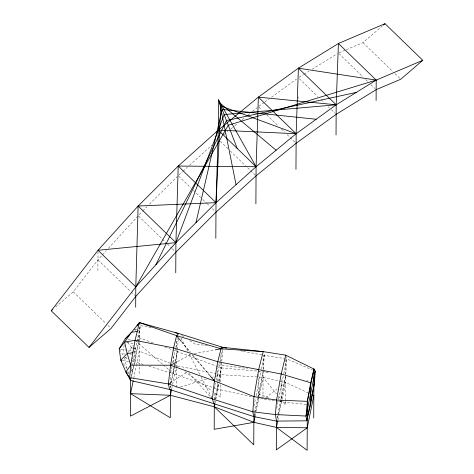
<?xml version="1.0" encoding="UTF-8"?>
<svg xmlns="http://www.w3.org/2000/svg" width="474" height="474" viewBox="0 0 474 474"><rect width="100%" height="100%" fill="white"/><g stroke="black" fill="none" stroke-linecap="round" stroke-linejoin="round"><path stroke-width="0.36" stroke-dasharray="2.37 1.78" d="M97.899 270.636L98.005 250.284M134.124 365.484L134.954 361.911L135.031 347.371M139.131 373.613L139.172 366.361M139.172 365.632L139.297 342.346M139.303 341.618L139.38 326.805M170.439 388.141L170.45 386.002L170.107 387.388M170.462 383.816L170.51 374.97M173.49 367.563L173.46 373.743L170.954 383.958M173.52 362.403L173.561 354.588M176.334 387.483L176.429 368.624M176.435 367.895L176.535 348.36M176.541 347.626L176.589 339.123M214.343 399.523L214.384 391.459M214.841 400.121L217.596 389.178L217.631 381.991M217.637 381.262L217.708 367.646M220.819 384.847L220.754 397.176L212.974 391.654M220.837 381.943L220.979 354.356M253.928 410.994L253.934 409.589M258.478 397.55L258.603 374.116M262.963 398.367L263.1 371.592L257.963 371.136M263.111 369.489L263.189 355.251M281.046 399.943L281.041 401.839L277.995 414.673M277.065 418.204L281.058 398.675L281.153 379.715M285.514 401.377L285.496 405.009L281.461 400.026M285.52 400.654L285.644 376.143M285.733 359.381L285.65 375.426L281.041 401.839L275.945 401.028M298.241 98.314L298.247 96.844M285.704 374.685L286.811 358.895L286.106 356.412M175.611 361.49L177.46 350.102M177.513 349.379L178.319 338.549M263.271 369.376L264.326 355.37L263.58 352.863M218.941 381.333L221.245 367.919L221.731 362.059M221.791 361.324L222.893 348.141M124.176 344.805L123.441 349.611L124.129 354.593M251.303 396.649L217.596 389.178L218.822 382.05M258.851 396.08L263.1 371.592L265.286 371.96M174.722 366.532L173.46 373.743L217.596 389.178M174.853 365.815L175.481 362.207M143.355 364.494L134.954 361.911L138.55 342.187M138.681 341.481L140.34 325.537L139.966 324.358M281.058 398.675L285.508 376.131M130.658 372.86L131.968 366.479M132.11 365.774L140.34 325.537L151.194 327.789M133.81 364.897L130.913 379.076L133.958 366.201M133.952 364.186L138.449 342.21M138.598 341.505L139.32 337.962L137.3 334.342M133.65 378.519L136.157 366.26M136.305 365.543L139.249 351.121L170.249 363.285M170.658 372.795L171.955 366.461M172.672 362.942L175.7 348.159M175.842 347.454L177.703 338.365M170.024 387.382L170.308 385.984M170.741 383.881L174.337 366.289M174.485 365.584L175.202 362.065M175.35 361.36L177.353 351.548L164.905 347.098M171.73 388.793L172.465 385.184M172.613 384.467L176.15 367.16M214.538 388.556L215.682 382.968M216.251 380.178L219.681 363.416M219.823 362.717L222.81 348.106M214.9 398.93L218.046 383.567M218.615 380.77L221.245 367.919L177.353 351.548M215.03 403.244L219.266 382.542M219.415 381.825L220.872 374.685L263.07 377.328L285.615 382.518L307.786 392.715M258.893 372.712L259.177 371.302M253.951 406.088L255.533 398.35M256.108 395.535L261.429 369.519M261.577 368.813L264.326 355.37L285.36 358.67M254.04 415.899L254.615 413.085M254.757 412.38L257.637 398.314M257.779 397.609L263.1 371.592M255.184 415.911L256.061 411.622M256.203 410.911L263.07 377.328L276.526 393.935M276.674 408.446L278.451 399.754M278.599 399.031L283.636 374.419M283.784 373.696L286.811 358.895L312.508 369.993M277.912 420.16L282.06 399.89M282.208 399.167L285.615 382.518L279.382 387.276M277.148 418.24L277.823 415.39M254.07 415.894L254.775 413.067M254.953 412.362L258.478 398.243L263.574 399.055M214.325 402.177L214.669 400.808M127.779 352.816L133.295 345.345M55.624 306.998L73.257 291.836L97.952 259.841L106.372 250.556M136.542 341.369L139.32 337.962L153.843 343.146M108.356 248.37L142.241 211.44M142.757 210.924L146.928 206.771M149.529 204.176L177.128 176.66M178.71 175.131L182.502 171.689M183.047 171.203L187.378 167.275M189.547 165.308L211.748 145.174M346.34 49.681L362.954 42.654L382.234 26.07M223.971 134.628L227.976 131.369M230.838 129.041L234.274 126.244M234.843 125.782L237.705 123.453M242.285 119.726L245.147 117.398M248.009 115.069L250.296 113.209M252.589 111.349L257.163 107.622M265.784 397.656L277.118 389.006M258.905 106.259L264.285 102.366M264.883 101.94L269.066 98.912M271.454 97.182L296.558 79.034M135.28 330.722L134.61 329.513L136.903 327.925M170.249 382.767L187.076 372.214M298.976 77.351L303.348 74.649M303.976 74.264L308.977 71.183M312.105 69.251L337.115 53.829M177.531 361.52L190.844 354.41M339.029 52.774L345.676 49.966M180.505 386.944L206.255 379.123M211.131 377.648L220.872 374.685L216.577 373.82M194.358 353.563L214.526 349.96M221.245 367.919L257.228 371.077M306.245 404.464L281.041 401.839L278.99 401.134M207.624 345.611L195.217 344.154L189.707 340.599M217.726 364.867L247.671 368.446M264.302 399.167L267.212 399.635M267.94 399.748L275.216 400.909M266.015 372.084L268.924 372.576M134.61 329.513L136.642 329.863M137.324 329.981L139.362 330.325M127.98 339.384L132.228 340.113M126.688 342.418L133.656 343.609M127.666 342.388L131.446 347.614L137.146 348.591M120.597 349.125L135.013 351.595M130.024 353.995L131.452 354.238M124.52 357.437L127.305 357.911M131.488 358.628L134.972 359.227M122.215 360.406L128.584 361.502M131.369 369.613L132.797 369.862M125.906 372.049L129.301 372.629M240.371 350.76L242.552 351.181M243.275 351.323L264.326 355.37M173.691 364.642L176.447 365.721L215.86 373.678M306.755 380.663L308.165 381.013M148.954 366.212L168.56 372.238M169.259 372.451L173.46 373.743L169.568 370.354M258.502 394.095L270.109 398.083M131.446 347.614L132.708 348.129M133.342 348.39L137.14 349.936M130.889 370.431L132.791 371.201M125.172 357.716L127.127 358.557M131.695 360.513L134.954 361.911M181.755 335.468L183.592 336.653M176.447 365.721L177.643 366.574M184.83 371.669L212.376 391.228M135.623 340.847L162.89 364.553M163.447 365.033L169.011 369.874M362.954 42.654L392.875 71.639M394.972 73.671L399.695 78.246M338.892 53.562L363.037 76.954M365.661 79.496L367.759 81.528M370.911 84.579L375.112 88.65M299.396 78.755L317.77 96.548M320.922 99.599L324.068 102.651M328.269 106.721L329.317 107.734M331.421 109.772L335.094 113.327M258.834 107.201L261.986 110.252M266.708 114.827L278.256 126.013M281.402 129.064L284.554 132.116M287.179 134.657L295.053 142.283M220.351 141.317L228.225 148.943M230.323 150.981L245.544 165.722M247.647 167.76L255.516 175.386M178.698 176.127L191.295 188.332M193.392 190.364L200.745 197.486M202.842 199.518L206.516 203.079M207.043 203.583L210.189 206.634M212.293 208.673L214.918 211.214M138.598 216.103L166.943 243.559M167.47 244.069L171.665 248.139M172.192 248.643L174.817 251.184M97.952 259.841L130.498 291.368M131.02 291.877L134.699 295.432M73.257 291.836L105.797 323.357M107.9 325.395L109.998 327.427M188.688 372.908L210.432 396.803M191.952 354.635L209.176 374.774M181.809 341.902L190.317 352.087M192.681 354.913L209.235 374.709M278.321 396.151L281.011 399.469M181.714 342.003L189.618 351.773M123.317 363.653L126.677 368.304M119.555 349.492L123.755 356.211M181.056 338.081L187.799 351.175M189.15 353.794L199.933 374.75M201.284 377.369L211.398 397.011M127.921 371.616L128.756 374.347M124.68 358.148L127.091 368.885"/><path stroke-width="0.71" d="M130 378.442L130.623 380.492L130.433 416.148L170.403 395.28L214.301 406.811L253.868 422.34L276.431 427.4L307.223 427.809L313.835 395.494L311.821 394.564M135.688 307.247L135.795 286.894L138.124 206.036L178.218 166.06L218.295 130.107L258.36 97.134L298.401 68.179L338.418 43.495L384.989 23.7L422.784 60.311L400.743 79.265L376.16 89.663L336.143 114.347L296.102 143.302L256.043 175.895L215.966 212.228L175.866 252.204L135.748 296.451L111.046 328.441L89.011 347.401L51.216 310.79L98.005 250.284L138.124 206.036L216.014 202.671L256.09 166.718L296.155 133.739L336.19 104.79L376.208 80.106L422.784 60.311M170.433 389.569L170.284 417.772L130.551 393.657L133.206 380.681M175.759 272.781L175.919 242.647L178.218 166.06L256.09 166.718L258.36 97.134L336.19 104.79L336.036 134.924M214.319 403.498L214.183 429.302L253.868 422.34L255.036 416.622M215.83 238.321L216.014 202.671L218.295 130.107L218.455 99.771L256.09 166.718L255.895 203.856M276.466 421.066L276.312 449.891L307.223 427.809M295.966 169.39L296.155 133.739L298.401 68.179L376.208 80.106L376.101 100.458M220.766 347.152L263.206 351.613L285.757 355.174L313.972 369.027L310.677 382.767L307.365 401.342L307.105 450.3L276.431 427.4L277.764 420.888M310.565 404.915L310.677 382.767L281.183 373.992L217.738 361.727L173.597 347.928L135.066 340.362L124.597 342.062L119.175 348.882L120.799 360.163L125.906 372.049L130.623 380.492L169.597 389.474L253.898 416.599L276.472 421.096L306.678 420.817L310.565 404.915L314.493 382.595L315.216 371.16L313.972 369.027L307.365 401.342L306.032 416.048L306.678 420.817L314.493 382.595M313.717 417.985L313.972 369.027M258.36 97.134L296.155 133.739L220.831 105.939L216.014 202.671L175.919 242.647L98.005 250.284L135.795 286.894L175.919 242.647L224.149 114.554L336.19 104.79L338.418 43.495L376.208 80.106L228.267 125.237L135.795 286.894L89.011 347.401M226.584 348.112L222.952 347.412L178.698 333.495L139.397 322.581L135.066 340.362L130.7 365.116L129.68 377.648L130.623 380.492M213.928 403.765L212.405 398.978L214.438 380.93L217.738 361.727L221.008 348.805L222.952 347.412M169.597 389.474L168.377 383.94L170.557 365.241L173.597 347.928L176.606 335.681L178.698 333.495L175.078 332.742M315.216 371.16L306.032 416.048L275.424 414.554L252.784 411.793L212.405 398.978L168.377 383.94L129.68 377.648L125.906 372.049L130.7 365.116L127.174 353.509L124.597 342.062L131.523 332.238L139.397 322.581L176.606 335.681L221.008 348.805L263.206 351.613L258.626 369.756L253.999 396.62L252.784 411.793L253.898 416.599L253.75 444.831L214.301 406.811L214.888 403.955M171.582 389.51L170.403 395.28L130.551 393.657M195.963 222.656L222.17 109.411L316.17 119.264M285.757 355.174L281.183 373.992L276.573 400.056L275.424 414.554L276.472 421.096M155.857 264.77L226.453 120.538L356.199 92.448M119.175 348.882L125.148 338.898L131.523 332.238L137.235 331.474M137.004 326.047L139.397 322.581M125.148 338.898L128.827 335.248M51.216 310.79L52.869 309.368M383.336 25.122L384.989 23.7M168.377 383.94L169.627 383.158M130.7 365.116L170.557 365.241L176.897 361.858M215.249 349.836L221.008 348.805M132.886 352.739L127.174 353.509L120.799 360.163L121.64 361.33M307.365 401.342L276.573 400.056L253.999 396.62L214.438 380.93L170.557 365.241M296.155 133.739L218.295 130.107L256.09 166.718M257.163 369.584L258.626 369.756M276.123 150.228L219.646 102.858L236.052 184.694M298.401 68.179L336.19 104.79M178.218 166.06L216.014 202.671M138.124 206.036L175.919 242.647M210.924 397.348L212.405 398.978M209.656 375.337L214.438 380.93L213.49 379.798M176.606 335.681L181.252 341.428M218.455 99.771L237.196 148.415"/></g></svg>
